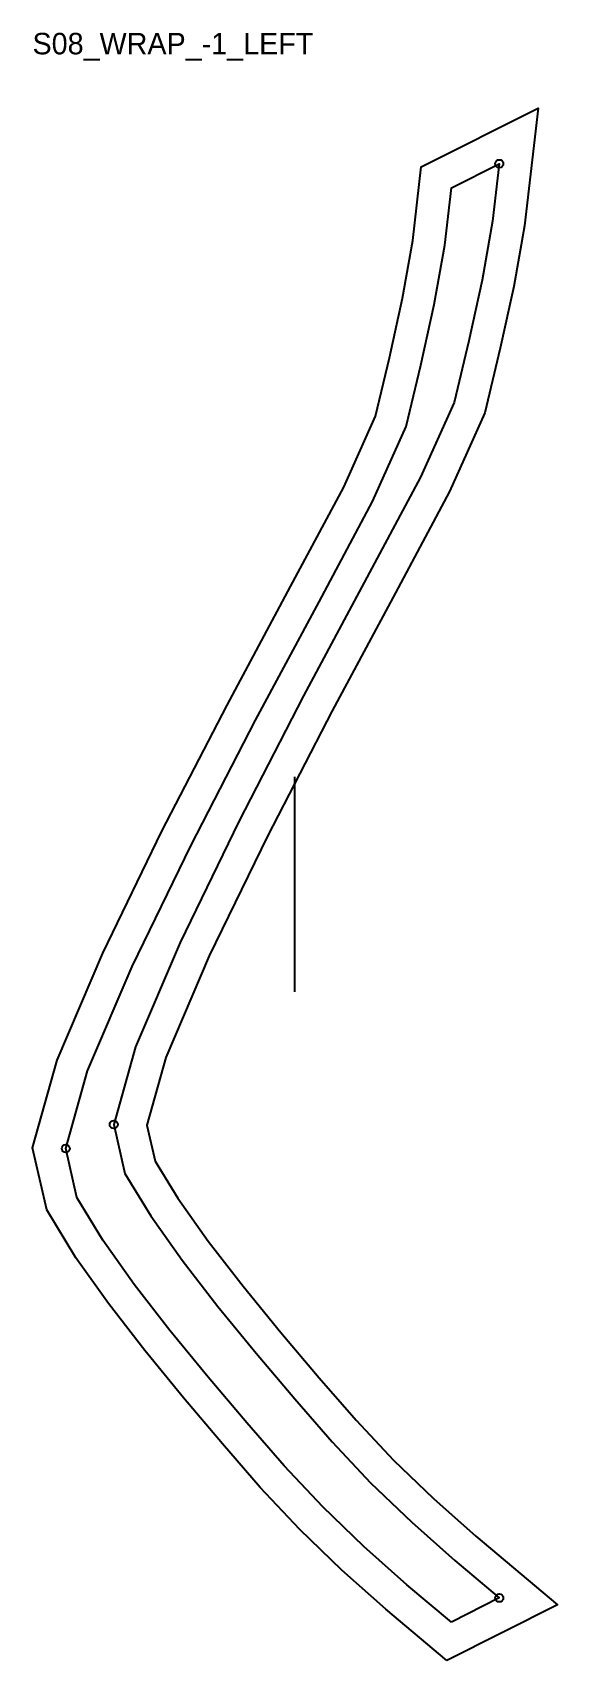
# Model space of a CAD drawing. Header units: millimetres. Extents: x -156 to 40, y -14 to 592.
import ezdxf

# ---------------------------------------------------------------- set-up
doc = ezdxf.new("R2010")
doc.units = ezdxf.units.MM
for name, color, linetype in [('CUT', 1, 'Continuous'), ('GRAIN', 3, 'Continuous'), ('ID', 7, 'Continuous'), ('NOTCH', 2, 'Continuous'), ('SEAM', 5, 'Continuous')]:
    doc.layers.add(name, color=color, linetype=linetype)

msp = doc.modelspace()

# ---------------------------------------------------------------- linework, layer by layer
at = {"layer": 'CUT'}
msp.add_lwpolyline([(-1.67, -14.27), (-24.43, 4.84), (-40.77, 19.36), (-56.46, 34.44), (-71.19, 50.1), (-85.3, 66.38), (-99.82, 83.49), (-114.22, 101.08), (-127.78, 118.57), (-139.86, 135.62), (-150.75, 153.5), (-156.05, 176.59), (-146.91, 209.24), (-129.87, 249.05), (-107.82, 294.43), (-83.53, 341.41), (-59.88, 385.58), (-40.11, 422.52), (-28.23, 449.03), (-23.04, 470.67), (-18.19, 492.91), (-14.34, 514.4), (-11.18, 541.8), (32.34, 563.69), (27.28, 519.89), (23.23, 497.22), (18.22, 474.3), (12.46, 450.24), (-0.69, 420.93), (-20.85, 383.24), (-44.42, 339.22), (-68.49, 292.66), (-90.17, 248.07), (-106.35, 210.23), (-113.42, 184.99), (-110.36, 171.65), (-101.93, 157.8), (-90.62, 141.86), (-77.58, 125.02), (-63.52, 107.85), (-49.21, 90.99), (-35.51, 75.17), (-21.53, 60.31), (-6.62, 45.98), (9.13, 31.99), (39.55, 6.46), (-1.67, -14.27)], close=True, dxfattribs=at)
at = {"layer": 'GRAIN'}
msp.add_line((-58.25, 234.71), (-58.25, 314.71), dxfattribs=at)
at = {"layer": 'NOTCH'}
for centre in [(17.87, 542.98), (-125.8, 185.29), (-143.67, 176.3), (17.87, 8.99)]:
    msp.add_circle(centre, 1.5, dxfattribs=at)
at = {"layer": 'SEAM'}
msp.add_lwpolyline([(0, 0), (-16.58, 13.92), (-32.63, 28.18), (-47.93, 42.88), (-62.28, 58.14), (-76.19, 74.19), (-90.6, 91.18), (-104.84, 108.56), (-118.13, 125.72), (-129.83, 142.22), (-139.49, 158.08), (-143.67, 176.3), (-135.57, 205.24), (-118.95, 244.07), (-97.09, 289.05), (-72.91, 335.82), (-49.3, 379.91), (-29.33, 417.23), (-16.82, 445.14), (-11.34, 467.99), (-6.41, 490.57), (-2.46, 512.65), (0, 533.99), (17.87, 542.98), (15.4, 521.64), (11.45, 499.56), (6.53, 476.98), (1.05, 454.13), (-11.46, 426.22), (-31.43, 388.9), (-55.04, 344.81), (-79.22, 298.04), (-101.09, 253.05), (-117.7, 214.23), (-125.8, 185.29), (-121.62, 167.07), (-111.96, 151.2), (-100.27, 134.71), (-86.97, 117.55), (-72.74, 100.17), (-58.32, 83.18), (-44.41, 67.12), (-30.06, 51.87), (-14.76, 37.16), (1.28, 22.91), (17.87, 8.99)], close=True, dxfattribs=at)

# ---------------------------------------------------------------- texts
at = {"layer": 'ID'}
msp.add_text('S08_WRAP_-1_LEFT', height=8, dxfattribs=at).set_placement((-156.05, 583.69))

doc.saveas('drawing.dxf')
